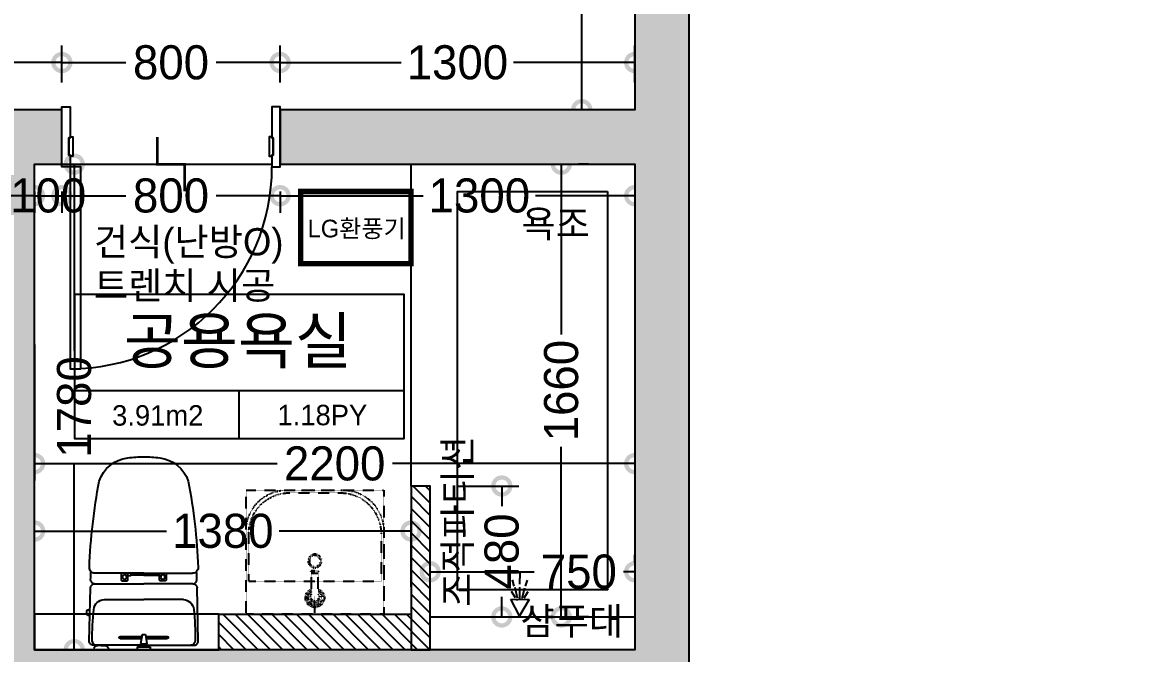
# Model space of a CAD drawing. Header units: millimetres. Extents: x 43335 to 261478, y -4312 to 41218.
# Drawn here: x 238429 to 242567, y 19325 to 21638 of the extents above; entities that cross this region are included whole.
import ezdxf
from ezdxf.enums import TextEntityAlignment as Align

# ---------------------------------------------------------------- set-up
doc = ezdxf.new("R2010")
doc.units = ezdxf.units.MM
for name, pattern in [('CONT', [2, 1, 1]), ('DOT', [0.25, 0, -0.25]), ('HIDDEN', [0.375, 0.25, -0.125])]:
    doc.linetypes.add(name, pattern=pattern)
for name, color, linetype in [('0-ELC TEXT', 7, 'Continuous'), ('03-TEXT', 3, 'Continuous'), ('06-FUR', 6, 'Continuous'), ('3.기호.계단선', 30, 'Continuous'), ('BATH', 5, 'Continuous'), ('CO-BATH', 6, 'Continuous'), ('FIN', 2, 'Continuous'), ('HL', 6, 'HIDDEN'), ('P-门', 4, 'Continuous'), ('S-DIM', 7, 'Continuous'), ('TOILET-1', 6, 'Continuous'), ('문자선', 3, 'Continuous'), ('벽1', 2, 'Continuous'), ('욕실마감선', 4, 'Continuous'), ('인테리어_가구_제작', 6, 'Continuous'), ('인테리어_기타', 8, 'Continuous'), ('인테리어_해치_벽체', 8, 'Continuous')]:
    doc.layers.add(name, color=color, linetype=linetype)
doc.layers.add('001_벽_창호', color=4, linetype='Continuous', lineweight=9)
doc.layers.add('C-LIGHITING', color=1, linetype='Continuous', lineweight=0)
doc.styles.add('넥슨고딕', font='HANDotum.ttf')
doc.styles.add('스타일1', font='HANDotum.ttf')
doc.styles.add('코레일둥고', font='HANDotum.ttf')
doc.dimstyles.new('50', dxfattribs={"dimscale": 50, "dimtxt": 2.5, "dimasz": 2.5, "dimexe": 1.25, "dimexo": 2, "dimtad": 0, "dimdec": 0, "dimtxsty": '스타일1', "dimblk": 'DOTSMALL', "dimcen": 2.5, "dimclrd": 1, "dimclre": 1, "dimclrt": 2, "dimadec": 0, "dimazin": 0, "dimtfac": 1, "dimtdec": 0, "dimtix": 1, "dimtmove": 0, "dimatfit": 3, "dimldrblk": 'DOTSMALL', "dimfxl": 1.25, "dimarcsym": 0})

# ---------------------------------------------------------------- blocks, each defined once
blk = doc.blocks.new('_DOTSMALL')
at = {"color": 0, "linetype": 'ByBlock', "const_width": 0.5}
blk.add_lwpolyline([(-0.0625, 0, 1), (0.0625, 0, 1)], format="xyb", close=True, dxfattribs=at)
blk = doc.blocks.new('*D1117')
at = {"layer": 'Defpoints', "color": 0, "transparency": 16777216}
for p in [(241121.6, 28032.4), (241325.5, 28032.4), (241332.9, 27032.4), (188433.1, 17328.5), (189012.9, 17328.5), (210433.1, 17328.5), (211012.9, 17328.5), (188433.1, 16920.8), (210433.1, 16920.8)]:
    blk.add_point(p, dxfattribs=at)
at = {"layer": 'S-DIM', "color": 1, "lineweight": -2, "transparency": 16777216}
for p, q in [((241225.5, 28032.4), (241059.1, 28032.4)), ((241121.6, 28032.4), (241121.6, 27738.4)), ((241121.6, 27032.4), (241121.6, 27326.4)), ((241232.9, 27032.4), (241059.1, 27032.4)), ((188433.1, 17228.5), (188433.1, 16858.3)), ((189012.9, 17228.5), (189012.9, 16858.3)), ((210433.1, 17228.5), (210433.1, 16858.3)), ((211012.9, 17228.5), (211012.9, 16858.3)), ((188433.1, 16920.8), (188657.3, 16920.8)), ((189012.9, 16920.8), (188983.8, 16920.8)), ((210433.1, 16920.8), (210657.3, 16920.8)), ((211012.9, 16920.8), (210983.8, 16920.8))]:
    blk.add_line(p, q, dxfattribs=at)
at = {"layer": 'S-DIM', "color": 1, "lineweight": -2, "transparency": 16777216, "xscale": 125, "yscale": 125, "zscale": 125}
for p, rotation in [((241121.6, 28032.4), 90), ((241121.6, 27032.4), 270), ((188433.1, 16920.8), 180), ((210433.1, 16920.8), 180)]:
    blk.add_blockref('_DOTSMALL', p, dxfattribs=dict(at, rotation=rotation))
for p in [(189012.9, 16920.8), (211012.9, 16920.8)]:
    blk.add_blockref('_DOTSMALL', p, dxfattribs=at)
at = {"layer": 'S-DIM', "color": 2, "transparency": 16777216, "insert": (241121.6, 27532.4), "char_height": 125, "attachment_point": 5, "rotation": 90, "style": '스타일1'}
blk.add_mtext('1000', dxfattribs=at)
at = {"layer": 'S-DIM', "color": 2, "transparency": 16777216, "char_height": 125, "attachment_point": 5, "style": '스타일1'}
for insert in [(188820.6, 16920.8), (210820.6, 16920.8)]:
    blk.add_mtext('580', dxfattribs=dict(at, insert=insert))
blk = doc.blocks.new('*D1118')
at = {"layer": 'Defpoints', "color": 0, "transparency": 16777216}
for p in [(238942.9, 25557.1), (238942.9, 25557.1), (241962.9, 25557.1), (187663.1, 16798.4), (188433, 16778.4), (209663.1, 16798.4), (210433, 16778.4), (187663.1, 16621.1), (209663.1, 16621.1)]:
    blk.add_point(p, dxfattribs=at)
at = {"layer": 'S-DIM', "color": 1, "lineweight": -2, "transparency": 16777216}
for p, q in [((238942.9, 25657.1), (238942.9, 25619.6)), ((238942.9, 25557.1), (240241.2, 25557.1)), ((241962.9, 25557.1), (240664.6, 25557.1)), ((241962.9, 25457.1), (241962.9, 25494.6)), ((187663.1, 16698.4), (187663.1, 16558.6)), ((188433, 16678.4), (188433, 16558.6)), ((209663.1, 16698.4), (209663.1, 16558.6)), ((210433, 16678.4), (210433, 16558.6)), ((187663.1, 16621.1), (187884.2, 16621.1)), ((188433, 16621.1), (188211.8, 16621.1)), ((209663.1, 16621.1), (209884.2, 16621.1)), ((210433, 16621.1), (210211.8, 16621.1))]:
    blk.add_line(p, q, dxfattribs=at)
at = {"layer": 'S-DIM', "color": 1, "lineweight": -2, "transparency": 16777216, "xscale": 125, "yscale": 125, "zscale": 125, "rotation": 180}
for p in [(238942.9, 25557.1), (187663.1, 16621.1), (209663.1, 16621.1)]:
    blk.add_blockref('_DOTSMALL', p, dxfattribs=at)
at = {"layer": 'S-DIM', "color": 1, "lineweight": -2, "transparency": 16777216, "xscale": 125, "yscale": 125, "zscale": 125}
for p in [(241962.9, 25557.1), (188433, 16621.1), (210433, 16621.1)]:
    blk.add_blockref('_DOTSMALL', p, dxfattribs=at)
at = {"layer": 'S-DIM', "color": 2, "transparency": 16777216, "char_height": 125, "attachment_point": 5, "style": '스타일1'}
for s, insert in [('3020', (240452.9, 25557.1)), ('770', (188048, 16621.1)), ('770', (210048, 16621.1))]:
    blk.add_mtext(s, dxfattribs=dict(at, insert=insert))
blk = doc.blocks.new('*D1119')
at = {"layer": 'Defpoints', "color": 0, "transparency": 16777216}
for p in [(241332.9, 26807.4), (241121.6, 22877.4), (241332.9, 22877.4), (211972.9, 21236.4), (211972.9, 21218.4), (214062.9, 21218.4), (188372.9, 21118.4), (188372.9, 18328.5), (188536.8, 18328.5)]:
    blk.add_point(p, dxfattribs=at)
at = {"layer": 'S-DIM', "color": 1, "lineweight": -2, "transparency": 16777216}
for p, q in [((241232.9, 26807.4), (241059.1, 26807.4)), ((241121.6, 26807.4), (241121.6, 25054.1)), ((241121.6, 22877.4), (241121.6, 24630.7)), ((241232.9, 22877.4), (241059.1, 22877.4)), ((211972.9, 21318.4), (211972.9, 21298.9)), ((214062.9, 21318.4), (214062.9, 21298.9)), ((211972.9, 21236.4), (212812.1, 21236.4)), ((214062.9, 21236.4), (213223.8, 21236.4)), ((188472.9, 21118.4), (188599.3, 21118.4)), ((188536.8, 21118.4), (188536.8, 19934.8)), ((188536.8, 18328.5), (188536.8, 19512.1)), ((188472.9, 18328.5), (188599.3, 18328.5))]:
    blk.add_line(p, q, dxfattribs=at)
at = {"layer": 'S-DIM', "color": 1, "lineweight": -2, "transparency": 16777216, "xscale": 125, "yscale": 125, "zscale": 125}
for p, rotation in [((241121.6, 26807.4), 90), ((241121.6, 22877.4), 270), ((211972.9, 21236.4), 180), ((188536.8, 21118.4), 90), ((188536.8, 18328.5), 270)]:
    blk.add_blockref('_DOTSMALL', p, dxfattribs=dict(at, rotation=rotation))
blk.add_blockref('_DOTSMALL', (214062.9, 21236.4), dxfattribs=at)
at = {"layer": 'S-DIM', "color": 2, "transparency": 16777216, "char_height": 125, "attachment_point": 5, "rotation": 90, "style": '스타일1'}
for s, insert in [('3930', (241121.6, 24842.4)), ('2790', (188536.8, 19723.5))]:
    blk.add_mtext(s, dxfattribs=dict(at, insert=insert))
at = {"layer": 'S-DIM', "color": 2, "transparency": 16777216, "insert": (213017.9, 21236.4), "char_height": 125, "attachment_point": 5, "style": '스타일1'}
blk.add_mtext('1945', dxfattribs=at)
blk = doc.blocks.new('*D1122')
at = {"layer": 'Defpoints', "color": 0, "transparency": 16777216}
for p in [(236112.9, 25557.1), (236112.9, 25557.1), (238742.9, 25557.1), (189972.9, 21118.4), (189972.9, 19278.4), (190156.2, 19278.4), (210493.4, 17328.5), (210493.4, 16778.4), (210543.4, 16778.4)]:
    blk.add_point(p, dxfattribs=at)
at = {"layer": 'S-DIM', "color": 1, "lineweight": -2, "transparency": 16777216}
for p, q in [((236112.9, 25657.1), (236112.9, 25619.6)), ((238742.9, 25657.1), (238742.9, 25619.6)), ((236112.9, 25557.1), (237216.6, 25557.1)), ((238742.9, 25557.1), (237639.3, 25557.1)), ((190072.9, 21118.4), (190218.7, 21118.4)), ((190156.2, 21118.4), (190156.2, 20404.4)), ((190156.2, 19278.4), (190156.2, 19992.4)), ((190072.9, 19278.4), (190218.7, 19278.4)), ((210543.4, 17328.5), (210543.4, 17216.7)), ((210593.4, 17328.5), (210605.9, 17328.5)), ((210543.4, 16778.4), (210543.4, 16890.3)), ((210593.4, 16778.4), (210605.9, 16778.4))]:
    blk.add_line(p, q, dxfattribs=at)
at = {"layer": 'S-DIM', "color": 1, "lineweight": -2, "transparency": 16777216, "xscale": 125, "yscale": 125, "zscale": 125}
for p, rotation in [((236112.9, 25557.1), 180), ((190156.2, 21118.4), 90), ((190156.2, 19278.4), 270), ((210543.4, 17328.5), 90), ((210543.4, 16778.4), 270)]:
    blk.add_blockref('_DOTSMALL', p, dxfattribs=dict(at, rotation=rotation))
blk.add_blockref('_DOTSMALL', (238742.9, 25557.1), dxfattribs=at)
at = {"layer": 'S-DIM', "color": 2, "transparency": 16777216, "insert": (237427.9, 25557.1), "char_height": 125, "attachment_point": 5, "style": '스타일1'}
blk.add_mtext('2630', dxfattribs=at)
at = {"layer": 'S-DIM', "color": 2, "transparency": 16777216, "char_height": 125, "attachment_point": 5, "rotation": 90, "style": '스타일1'}
for s, insert in [('1840', (190156.2, 20198.4)), ('550', (210543.4, 17053.5))]:
    blk.add_mtext(s, dxfattribs=dict(at, insert=insert))
blk = doc.blocks.new('*D1126')
at = {"layer": 'Defpoints', "color": 0, "transparency": 16777216}
for p in [(228917.2, 22668.4), (229112.2, 22668.4), (228917.2, 21318.4), (218489.7, 18783.4), (218782.9, 18783.4), (218782.9, 17528.4), (257728.5, -1335.7), (257728.5, -2371.5), (261438.5, -2371.6)]:
    blk.add_point(p, dxfattribs=at)
at = {"layer": 'S-DIM', "color": 1, "lineweight": -2, "transparency": 16777216}
for p, q in [((229017.2, 22668.4), (229174.7, 22668.4)), ((229112.2, 22668.4), (229112.2, 22199.4)), ((229112.2, 21318.4), (229112.2, 21787.4)), ((229017.2, 21318.4), (229174.7, 21318.4)), ((218682.9, 18783.4), (218427.2, 18783.4)), ((218489.7, 18783.4), (218489.7, 18361.8)), ((218489.7, 17528.4), (218489.7, 17950.1)), ((218682.9, 17528.4), (218427.2, 17528.4)), ((257728.5, -2271.5), (257728.5, -1273.2)), ((261438.5, -2271.6), (261438.5, -1273.2)), ((257728.5, -1335.7), (259371.8, -1335.7)), ((261438.5, -1335.7), (259795.2, -1335.7))]:
    blk.add_line(p, q, dxfattribs=at)
at = {"layer": 'S-DIM', "color": 1, "lineweight": -2, "transparency": 16777216, "xscale": 125, "yscale": 125, "zscale": 125}
for p, rotation in [((229112.2, 22668.4), 90), ((229112.2, 21318.4), 270), ((218489.7, 18783.4), 90), ((218489.7, 17528.4), 270), ((257728.5, -1335.7), 180)]:
    blk.add_blockref('_DOTSMALL', p, dxfattribs=dict(at, rotation=rotation))
blk.add_blockref('_DOTSMALL', (261438.5, -1335.7), dxfattribs=at)
at = {"layer": 'S-DIM', "color": 2, "transparency": 16777216, "char_height": 125, "attachment_point": 5, "rotation": 90, "style": '스타일1'}
for s, insert in [('1350', (229112.2, 21993.4)), ('1255', (218489.7, 18155.9))]:
    blk.add_mtext(s, dxfattribs=dict(at, insert=insert))
at = {"layer": 'S-DIM', "color": 2, "transparency": 16777216, "insert": (259583.5, -1335.7), "char_height": 125, "attachment_point": 5, "style": '스타일1'}
blk.add_mtext('3710', dxfattribs=at)
blk = doc.blocks.new('*D1131')
at = {"layer": 'Defpoints', "color": 0, "transparency": 16777216}
for p in [(240403.8, 21118.4), (240403.8, 19458.4), (240403.8, 19458.4)]:
    blk.add_point(p, dxfattribs=at)
at = {"layer": 'S-DIM', "color": 1, "lineweight": -2, "transparency": 16777216}
for p, q in [((240403.8, 21118.4), (240403.8, 20494.4)), ((240503.8, 21118.4), (240466.3, 21118.4)), ((240403.8, 19458.4), (240403.8, 20082.4)), ((240503.8, 19458.4), (240466.3, 19458.4))]:
    blk.add_line(p, q, dxfattribs=at)
at = {"layer": 'S-DIM', "color": 1, "lineweight": -2, "transparency": 16777216, "xscale": 125, "yscale": 125, "zscale": 125}
for p, rotation in [((240403.8, 21118.4), 90), ((240403.8, 19458.4), 270)]:
    blk.add_blockref('_DOTSMALL', p, dxfattribs=dict(at, rotation=rotation))
at = {"layer": 'S-DIM', "color": 2, "transparency": 16777216, "insert": (240403.8, 20288.4), "char_height": 125, "attachment_point": 5, "rotation": 90, "style": '스타일1'}
blk.add_mtext('1660', dxfattribs=at)
blk = doc.blocks.new('gasdgasdgsd')
at = {"layer": 'CO-BATH', "color": 8, "linetype": 'DOT'}
for p, q in [((103359.9, 11032.7), (103054.9, 11032.7)), ((103054.9, 11032.7), (103054.9, 10527.7)), ((103349.9, 11022.7), (103174.9, 11022.7)), ((103174.9, 11022.7), (103174.9, 10537.7)), ((103499.9, 10687.7), (103499.9, 10872.7)), ((103509.9, 10677.7), (103509.9, 10882.7)), ((103054.9, 10780.2), (103119.9, 10780.2)), ((103114.9, 10792.7), (103205.4, 10792.7)), ((103114.9, 10767.7), (103205.4, 10767.7)), ((103205.4, 10793.7), (103210.4, 10793.7)), ((103205.4, 10766.7), (103205.4, 10793.7)), ((103205.4, 10766.7), (103210.4, 10766.7)), ((103210.4, 10794.7), (103215.4, 10794.7)), ((103210.4, 10765.7), (103210.4, 10794.7)), ((103210.4, 10765.7), (103215.4, 10765.7)), ((103215.4, 10765.7), (103215.4, 10794.7)), ((103054.9, 10527.7), (103359.9, 10527.7)), ((103174.9, 10537.7), (103349.9, 10537.7))]:
    blk.add_line(p, q, dxfattribs=at)
blk.add_lwpolyline([(103509.9, 10527.7), (103509.9, 11032.7), (103054.9, 11032.7), (103054.9, 10527.7)], close=True, dxfattribs=at)
for radius in [25, 20]:
    blk.add_circle((103249.9, 10780.2), radius, dxfattribs=at)
for centre, radius, start, end in [((103349.9, 10872.7), 150, 0, 90), ((103359.9, 10882.7), 150, 0, 90), ((103114.9, 10780.2), 35, 20.9248, 339.0751), ((103114.9, 10780.2), 30, 24.6243, 335.3757), ((103114.9, 10780.2), 25, 30, 330), ((103114.9, 10780.2), 18, 43.9829, 316.017), ((103114.9, 10780.2), 12.5, 90, 270), ((103349.9, 10687.7), 150, 270, 0), ((103359.9, 10677.7), 150, 270, 0)]:
    blk.add_arc(centre, radius, start, end, dxfattribs=at)
blk = doc.blocks.new('A$C4B2D31F0')
at = {"layer": 'FIN', "color": 4}
for p, q in [((185, 690.9), (20.4, 690.9)), ((37.2, 692.3), (24.7, 692.3)), ((37.2, 692.3), (49.7, 692.3)), ((200.9, 690.9), (365.5, 690.9)), ((47.7, 523.7), (192.9, 523.7)), ((338.2, 523.7), (192.9, 523.7)), ((12.6, 465.9), (192.9, 465.9)), ((373.3, 465.9), (192.9, 465.9)), ((192.9, 426.6), (13.7, 426.6)), ((192.9, 426.6), (372.2, 426.6))]:
    blk.add_line(p, q, dxfattribs=at)
for points in [[(20.4, 690.9), (7.9, 690.9, 0.421209), (-7.1, 675.5), (-2.4, 480.5, 0.001659)], [(365.5, 690.9), (378, 690.9, -0.421209), (392.9, 675.5), (388.3, 480.5, -0.001659)], [(12.6, 465.9, 0.371724), (-1.8, 451.2, 0.003515), (-1, 420.3, 0.320541)], [(373.3, 465.9, -0.371724), (387.7, 451.2, -0.003515), (386.9, 420.3, -0.320541)]]:
    blk.add_lwpolyline(points, format="xyb", dxfattribs=at)
for centre, radius, start, end in [((24.7, 707.3), 15, 180, 270), ((49.7, 707.3), 15, 270, 0), ((1004.3, 663.1), 1000, 179.3116, 185.9437), ((20.4, 674.9), 16, 90, 179.3116), ((365.5, 674.9), 16, 0.6884, 90), ((-618.4, 663.1), 1000, 354.0563, 0.6884), ((49.4, 563.7), 40, 185.9437, 267.5129), ((336.5, 563.7), 40, 272.4871, 354.0563), ((12.6, 480.9), 15, 181.3651, 270), ((373.3, 480.9), 15, 270, 358.6349), ((13.7, 406.6), 20, 90, 182.3333), ((372.2, 406.6), 20, 357.6667, 90), ((2197.7, 495.6), 2205.9, 182.3333, 190.6081), ((-1811.8, 495.6), 2205.9, 349.3919, 357.6667), ((148.7, 128.9), 125.5, 198.2964, 263.4241), ((237.2, 128.9), 125.5, 276.5759, 341.7036), ((192.9, 405.9), 405.9, 261.6993, 270), ((192.9, 405.9), 405.9, 270, 278.3007)]:
    blk.add_arc(centre, radius, start, end, dxfattribs=at)
at = {"layer": 'HL', "linetype": 'Continuous'}
for p, q in [((168.9, 697.3), (168.9, 707.3)), ((216.9, 697.3), (216.9, 707.3)), ((106.4, 666.3), (184.4, 666.3)), ((168.9, 697.3), (216.9, 697.3)), ((186, 692.5), (180.6, 697.3)), ((181.6, 685.5), (186, 692.5)), ((187, 651.2), (181.6, 685.5)), ((181.6, 685.5), (204.3, 685.5)), ((186, 692.5), (199.9, 692.5)), ((198.9, 651.2), (204.3, 685.5)), ((199.9, 692.5), (205.3, 697.3)), ((204.3, 685.5), (199.9, 692.5)), ((201.4, 666.3), (279.4, 666.3)), ((106.4, 659.3), (185.5, 659.3)), ((187, 651.2), (198.9, 651.2)), ((200.4, 659.3), (279.4, 659.3)), ((-12, 580.9), (-4.8, 580.9)), ((-16, 576.9), (-16, 564.8)), ((-12, 560.8), (-4.3, 560.8)), ((192.9, 433.7), (146.6, 433.7)), ((192.9, 433.7), (239.3, 433.7))]:
    blk.add_line(p, q, dxfattribs=at)
for points in [[(110.4, 426.6), (110.4, 450.8, -0.414214), (114.4, 454.8), (130.9, 454.8, -0.414214), (134.9, 450.8), (134.9, 435.2), (134.9, 426.6)], [(134.9, 435.2), (144.6, 435.2, -0.414214), (146.6, 433.2), (146.6, 426.6)], [(251, 435.2), (241.3, 435.2, 0.414214), (239.3, 433.2), (239.3, 426.6)], [(275.5, 426.6), (275.5, 450.8, 0.414214), (271.5, 454.8), (255, 454.8, 0.414214), (251, 450.8), (251, 435.2), (251, 426.6)]]:
    blk.add_lwpolyline(points, format="xyb", dxfattribs=at)
for centre in [(122.9, 440.9), (262.9, 440.9)]:
    blk.add_circle(centre, 8, dxfattribs=at)
for centre, radius, start, end in [((106.4, 662.8), 3.5, 90, 270), ((279.4, 662.8), 3.5, 270, 90), ((-12, 576.9), 4, 90, 180), ((-12, 564.8), 4, 180, 270)]:
    blk.add_arc(centre, radius, start, end, dxfattribs=at)
blk = doc.blocks.new('AC-8')
at = {"layer": 'BATH'}
for p, q in [((-50.8, 54), (-0.1, 142.7)), ((-0.1, 142.7), (45.4, 54)), ((45.4, 54), (-50.8, 54)), ((-24.7, 46.5), (-46.3, 12.2)), ((-13.5, 47.3), (-27.7, -7.9)), ((-1.6, 49.5), (-1.6, -10.8)), ((10.4, 47.3), (24.5, -7.9)), ((21.6, 46.5), (43.2, 12.2)), ((-31.4, -16.2), (-41.1, -49)), ((-1.6, -27.3), (-1.6, -88.5)), ((28.3, -16.2), (38, -49))]:
    blk.add_line(p, q, dxfattribs=at)
blk = doc.blocks.new('A$C1AC25B95')
at = {"layer": '욕실마감선', "color": 8}
for p, q in [((28.3, 72.3), (28.3, 75)), ((53.3, 73.7), (53.3, 75))]:
    blk.add_line(p, q, dxfattribs=at)
at = {"layer": 'TOILET-1', "linetype": 'Continuous', "xscale": 0.873786407766195, "yscale": 0.873786407766195, "zscale": 0.873786407766195, "rotation": 180}
blk.add_blockref('AC-8', (39.7, 124.7), dxfattribs=at)
blk = doc.blocks.new('*D1171')
at = {"layer": 'Defpoints', "color": 0, "transparency": 16777216}
for p in [(240672.9, 22677.4), (240478.7, 21318.4), (240672.9, 21318.4)]:
    blk.add_point(p, dxfattribs=at)
at = {"layer": 'S-DIM', "color": 1, "lineweight": -2, "transparency": 16777216}
for p, q in [((240572.9, 22677.4), (240416.2, 22677.4)), ((240478.7, 22677.4), (240478.7, 22204)), ((240478.7, 21318.4), (240478.7, 21791.8)), ((240572.9, 21318.4), (240416.2, 21318.4))]:
    blk.add_line(p, q, dxfattribs=at)
at = {"layer": 'S-DIM', "color": 1, "lineweight": -2, "transparency": 16777216, "xscale": 125, "yscale": 125, "zscale": 125}
for p, rotation in [((240478.7, 22677.4), 90), ((240478.7, 21318.4), 270)]:
    blk.add_blockref('_DOTSMALL', p, dxfattribs=dict(at, rotation=rotation))
at = {"layer": 'S-DIM', "color": 2, "transparency": 16777216, "insert": (240478.7, 21997.9), "char_height": 125, "attachment_point": 5, "rotation": 90, "style": '스타일1'}
blk.add_mtext('1359', dxfattribs=at)
blk = doc.blocks.new('*D1172')
at = {"layer": 'Defpoints', "color": 0, "transparency": 16777216}
for p in [(240672.9, 21491.2), (239372.9, 21318.4), (240672.9, 21318.4)]:
    blk.add_point(p, dxfattribs=at)
at = {"layer": 'S-DIM', "color": 1, "lineweight": -2, "transparency": 16777216}
for p, q in [((239372.9, 21418.4), (239372.9, 21553.7)), ((240672.9, 21418.4), (240672.9, 21553.7)), ((239372.9, 21491.2), (239816.9, 21491.2)), ((240672.9, 21491.2), (240228.9, 21491.2))]:
    blk.add_line(p, q, dxfattribs=at)
at = {"layer": 'S-DIM', "color": 1, "lineweight": -2, "transparency": 16777216, "xscale": 125, "yscale": 125, "zscale": 125, "rotation": 180}
blk.add_blockref('_DOTSMALL', (239372.9, 21491.2), dxfattribs=at)
at = {"layer": 'S-DIM', "color": 1, "lineweight": -2, "transparency": 16777216, "xscale": 125, "yscale": 125, "zscale": 125}
blk.add_blockref('_DOTSMALL', (240672.9, 21491.2), dxfattribs=at)
at = {"layer": 'S-DIM', "color": 2, "transparency": 16777216, "insert": (240022.9, 21491.2), "char_height": 125, "attachment_point": 5, "style": '스타일1'}
blk.add_mtext('1300', dxfattribs=at)
blk = doc.blocks.new('*D1173')
at = {"layer": 'Defpoints', "color": 0, "transparency": 16777216}
for p in [(238572.9, 21491.2), (238572.9, 21318.4), (239372.9, 21318.4)]:
    blk.add_point(p, dxfattribs=at)
at = {"layer": 'S-DIM', "color": 1, "lineweight": -2, "transparency": 16777216}
for p, q in [((238572.9, 21418.4), (238572.9, 21553.7)), ((239372.9, 21418.4), (239372.9, 21553.7)), ((238572.9, 21491.2), (238807.8, 21491.2)), ((239372.9, 21491.2), (239138.1, 21491.2))]:
    blk.add_line(p, q, dxfattribs=at)
at = {"layer": 'S-DIM', "color": 1, "lineweight": -2, "transparency": 16777216, "xscale": 125, "yscale": 125, "zscale": 125, "rotation": 180}
blk.add_blockref('_DOTSMALL', (238572.9, 21491.2), dxfattribs=at)
at = {"layer": 'S-DIM', "color": 1, "lineweight": -2, "transparency": 16777216, "xscale": 125, "yscale": 125, "zscale": 125}
blk.add_blockref('_DOTSMALL', (239372.9, 21491.2), dxfattribs=at)
at = {"layer": 'S-DIM', "color": 2, "transparency": 16777216, "insert": (238972.9, 21491.2), "char_height": 125, "attachment_point": 5, "style": '스타일1'}
blk.add_mtext('800', dxfattribs=at)
blk = doc.blocks.new('*D1174')
at = {"layer": 'Defpoints', "color": 0, "transparency": 16777216}
for p in [(238572.9, 21491.2), (237782.9, 21318.4), (238572.9, 21318.4)]:
    blk.add_point(p, dxfattribs=at)
at = {"layer": 'S-DIM', "color": 1, "lineweight": -2, "transparency": 16777216}
for p, q in [((237782.9, 21418.4), (237782.9, 21553.7)), ((238572.9, 21418.4), (238572.9, 21553.7)), ((237782.9, 21491.2), (238014.1, 21491.2)), ((238572.9, 21491.2), (238341.8, 21491.2))]:
    blk.add_line(p, q, dxfattribs=at)
at = {"layer": 'S-DIM', "color": 1, "lineweight": -2, "transparency": 16777216, "xscale": 125, "yscale": 125, "zscale": 125, "rotation": 180}
blk.add_blockref('_DOTSMALL', (237782.9, 21491.2), dxfattribs=at)
at = {"layer": 'S-DIM', "color": 1, "lineweight": -2, "transparency": 16777216, "xscale": 125, "yscale": 125, "zscale": 125}
blk.add_blockref('_DOTSMALL', (238572.9, 21491.2), dxfattribs=at)
at = {"layer": 'S-DIM', "color": 2, "transparency": 16777216, "insert": (238177.9, 21491.2), "char_height": 125, "attachment_point": 5, "style": '스타일1'}
blk.add_mtext('790', dxfattribs=at)
blk = doc.blocks.new('*D1132')
at = {"layer": 'Defpoints', "color": 0, "transparency": 16777216}
for p in [(237782.9, 21218.4), (238272.9, 21218.4), (238272.9, 20605.1), (257728.5, -1335.7), (257728.5, -2371.5), (261438.5, -2371.6)]:
    blk.add_point(p, dxfattribs=at)
at = {"layer": 'S-DIM', "color": 1, "lineweight": -2, "transparency": 16777216}
for p, q in [((237782.9, 21118.4), (237782.9, 20542.6)), ((238272.9, 21118.4), (238272.9, 20542.6)), ((237782.9, 20605.1), (237862.2, 20605.1)), ((238272.9, 20605.1), (238193.7, 20605.1)), ((257728.5, -2271.5), (257728.5, -1273.2)), ((261438.5, -2271.6), (261438.5, -1273.2)), ((257728.5, -1335.7), (259371.8, -1335.7)), ((261438.5, -1335.7), (259795.2, -1335.7))]:
    blk.add_line(p, q, dxfattribs=at)
at = {"layer": 'S-DIM', "color": 1, "lineweight": -2, "transparency": 16777216, "xscale": 125, "yscale": 125, "zscale": 125, "rotation": 180}
for p in [(237782.9, 20605.1), (257728.5, -1335.7)]:
    blk.add_blockref('_DOTSMALL', p, dxfattribs=at)
at = {"layer": 'S-DIM', "color": 1, "lineweight": -2, "transparency": 16777216, "xscale": 125, "yscale": 125, "zscale": 125}
for p in [(238272.9, 20605.1), (261438.5, -1335.7)]:
    blk.add_blockref('_DOTSMALL', p, dxfattribs=at)
at = {"layer": 'S-DIM', "color": 2, "transparency": 16777216, "char_height": 125, "attachment_point": 5, "style": '스타일1'}
for s, insert in [('490', (238027.9, 20605.1)), ('3710', (259583.5, -1335.7))]:
    blk.add_mtext(s, dxfattribs=dict(at, insert=insert))
blk = doc.blocks.new('*D1133')
at = {"layer": 'Defpoints', "color": 0, "transparency": 16777216}
for p in [(240672.9, 19623.9), (239922.9, 19559.2), (240672.9, 19559.2)]:
    blk.add_point(p, dxfattribs=at)
at = {"layer": 'S-DIM', "color": 1, "lineweight": -2, "transparency": 16777216}
for p, q in [((239922.9, 19659.2), (239922.9, 19686.4)), ((240672.9, 19659.2), (240672.9, 19686.4)), ((239922.9, 19623.9), (240304.2, 19623.9)), ((240672.9, 19623.9), (240631.8, 19623.9))]:
    blk.add_line(p, q, dxfattribs=at)
at = {"layer": 'S-DIM', "color": 1, "lineweight": -2, "transparency": 16777216, "xscale": 125, "yscale": 125, "zscale": 125, "rotation": 180}
blk.add_blockref('_DOTSMALL', (239922.9, 19623.9), dxfattribs=at)
at = {"layer": 'S-DIM', "color": 1, "lineweight": -2, "transparency": 16777216, "xscale": 125, "yscale": 125, "zscale": 125}
blk.add_blockref('_DOTSMALL', (240672.9, 19623.9), dxfattribs=at)
at = {"layer": 'S-DIM', "color": 2, "transparency": 16777216, "insert": (240468, 19623.9), "char_height": 125, "attachment_point": 5, "style": '스타일1'}
blk.add_mtext('750', dxfattribs=at)
blk = doc.blocks.new('*D1134')
at = {"layer": 'Defpoints', "color": 0, "transparency": 16777216}
for p in [(239372.9, 21118.4), (240672.9, 21118.4), (239372.9, 21003)]:
    blk.add_point(p, dxfattribs=at)
at = {"layer": 'S-DIM', "color": 1, "lineweight": -2, "transparency": 16777216}
for p, q in [((239372.9, 21018.4), (239372.9, 20940.5)), ((239372.9, 21003), (239897.3, 21003)), ((240672.9, 21003), (240309.3, 21003)), ((240672.9, 21018.4), (240672.9, 20940.5))]:
    blk.add_line(p, q, dxfattribs=at)
at = {"layer": 'S-DIM', "color": 1, "lineweight": -2, "transparency": 16777216, "xscale": 125, "yscale": 125, "zscale": 125, "rotation": 180}
blk.add_blockref('_DOTSMALL', (239372.9, 21003), dxfattribs=at)
at = {"layer": 'S-DIM', "color": 1, "lineweight": -2, "transparency": 16777216, "xscale": 125, "yscale": 125, "zscale": 125}
blk.add_blockref('_DOTSMALL', (240672.9, 21003), dxfattribs=at)
at = {"layer": 'S-DIM', "color": 2, "transparency": 16777216, "insert": (240103.3, 21003), "char_height": 125, "attachment_point": 5, "style": '스타일1'}
blk.add_mtext('1300', dxfattribs=at)
blk = doc.blocks.new('*D1135')
at = {"layer": 'Defpoints', "color": 0, "transparency": 16777216}
for p in [(238572.9, 21118.4), (239372.9, 21118.4), (239372.9, 21003)]:
    blk.add_point(p, dxfattribs=at)
at = {"layer": 'S-DIM', "color": 1, "lineweight": -2, "transparency": 16777216}
for p, q in [((238572.9, 21018.4), (238572.9, 20940.5)), ((238572.9, 21003), (238807.8, 21003)), ((239372.9, 21003), (239138.1, 21003)), ((239372.9, 21018.4), (239372.9, 20940.5))]:
    blk.add_line(p, q, dxfattribs=at)
at = {"layer": 'S-DIM', "color": 1, "lineweight": -2, "transparency": 16777216, "xscale": 125, "yscale": 125, "zscale": 125, "rotation": 180}
blk.add_blockref('_DOTSMALL', (238572.9, 21003), dxfattribs=at)
at = {"layer": 'S-DIM', "color": 1, "lineweight": -2, "transparency": 16777216, "xscale": 125, "yscale": 125, "zscale": 125}
blk.add_blockref('_DOTSMALL', (239372.9, 21003), dxfattribs=at)
at = {"layer": 'S-DIM', "color": 2, "transparency": 16777216, "insert": (238972.9, 21003), "char_height": 125, "attachment_point": 5, "style": '스타일1'}
blk.add_mtext('800', dxfattribs=at)
blk = doc.blocks.new('*D1136')
at = {"layer": 'Defpoints', "color": 0, "transparency": 16777216}
for p in [(238472.9, 21118.4), (238572.9, 21118.4), (238572.9, 21003)]:
    blk.add_point(p, dxfattribs=at)
at = {"layer": 'S-DIM', "color": 1, "lineweight": -2, "transparency": 16777216}
for p, q in [((238472.9, 21003), (238347.9, 21003)), ((238472.9, 21018.4), (238472.9, 20940.5)), ((238472.9, 21003), (238572.9, 21003)), ((238572.9, 21018.4), (238572.9, 20940.5)), ((238572.9, 21003), (238697.9, 21003))]:
    blk.add_line(p, q, dxfattribs=at)
at = {"layer": 'S-DIM', "color": 1, "lineweight": -2, "transparency": 16777216, "xscale": 125, "yscale": 125, "zscale": 125}
blk.add_blockref('_DOTSMALL', (238472.9, 21003), dxfattribs=at)
at = {"layer": 'S-DIM', "color": 1, "lineweight": -2, "transparency": 16777216, "xscale": 125, "yscale": 125, "zscale": 125, "rotation": 180}
blk.add_blockref('_DOTSMALL', (238572.9, 21003), dxfattribs=at)
at = {"layer": 'S-DIM', "color": 2, "transparency": 16777216, "insert": (238522.9, 21003), "char_height": 125, "attachment_point": 5, "style": '스타일1'}
blk.add_mtext('100', dxfattribs=at)
blk = doc.blocks.new('*D1137')
at = {"layer": 'Defpoints', "color": 0, "transparency": 16777216}
for p in [(238472.9, 21118.4), (238472.9, 19338.4), (238618.2, 19338.4)]:
    blk.add_point(p, dxfattribs=at)
at = {"layer": 'S-DIM', "color": 1, "lineweight": -2, "transparency": 16777216}
for p, q in [((238572.9, 21118.4), (238680.7, 21118.4)), ((238618.2, 21118.4), (238618.2, 20434.4)), ((238618.2, 19338.4), (238618.2, 20022.4)), ((238572.9, 19338.4), (238680.7, 19338.4))]:
    blk.add_line(p, q, dxfattribs=at)
at = {"layer": 'S-DIM', "color": 1, "lineweight": -2, "transparency": 16777216, "xscale": 125, "yscale": 125, "zscale": 125}
for p, rotation in [((238618.2, 21118.4), 90), ((238618.2, 19338.4), 270)]:
    blk.add_blockref('_DOTSMALL', p, dxfattribs=dict(at, rotation=rotation))
at = {"layer": 'S-DIM', "color": 2, "transparency": 16777216, "insert": (238618.2, 20228.4), "char_height": 125, "attachment_point": 5, "rotation": 90, "style": '스타일1'}
blk.add_mtext('1780', dxfattribs=at)
blk = doc.blocks.new('*D1138')
at = {"layer": 'Defpoints', "color": 0, "transparency": 16777216}
for p in [(239852.9, 19773.4), (238472.9, 19468.4), (239852.9, 19468.4)]:
    blk.add_point(p, dxfattribs=at)
at = {"layer": 'S-DIM', "color": 1, "lineweight": -2, "transparency": 16777216}
for p, q in [((238472.9, 19568.4), (238472.9, 19835.9)), ((239852.9, 19568.4), (239852.9, 19835.9)), ((238472.9, 19773.4), (238956.9, 19773.4)), ((239852.9, 19773.4), (239368.9, 19773.4))]:
    blk.add_line(p, q, dxfattribs=at)
at = {"layer": 'S-DIM', "color": 1, "lineweight": -2, "transparency": 16777216, "xscale": 125, "yscale": 125, "zscale": 125, "rotation": 180}
blk.add_blockref('_DOTSMALL', (238472.9, 19773.4), dxfattribs=at)
at = {"layer": 'S-DIM', "color": 1, "lineweight": -2, "transparency": 16777216, "xscale": 125, "yscale": 125, "zscale": 125}
blk.add_blockref('_DOTSMALL', (239852.9, 19773.4), dxfattribs=at)
at = {"layer": 'S-DIM', "color": 2, "transparency": 16777216, "insert": (239162.9, 19773.4), "char_height": 125, "attachment_point": 5, "style": '스타일1'}
blk.add_mtext('1380', dxfattribs=at)
blk = doc.blocks.new('*D1139')
at = {"layer": 'Defpoints', "color": 0, "transparency": 16777216}
for p in [(239922.9, 19938.4), (239922.9, 19458.4), (240185.6, 19458.4)]:
    blk.add_point(p, dxfattribs=at)
at = {"layer": 'S-DIM', "color": 1, "lineweight": -2, "transparency": 16777216}
for p, q in [((240022.9, 19938.4), (240248.1, 19938.4)), ((240185.6, 19938.4), (240185.6, 19864.2)), ((240185.6, 19458.4), (240185.6, 19532.7)), ((240022.9, 19458.4), (240248.1, 19458.4))]:
    blk.add_line(p, q, dxfattribs=at)
at = {"layer": 'S-DIM', "color": 1, "lineweight": -2, "transparency": 16777216, "xscale": 125, "yscale": 125, "zscale": 125}
for p, rotation in [((240185.6, 19938.4), 90), ((240185.6, 19458.4), 270)]:
    blk.add_blockref('_DOTSMALL', p, dxfattribs=dict(at, rotation=rotation))
at = {"layer": 'S-DIM', "color": 2, "transparency": 16777216, "insert": (240185.6, 19698.4), "char_height": 125, "attachment_point": 5, "rotation": 90, "style": '스타일1'}
blk.add_mtext('480', dxfattribs=at)
blk = doc.blocks.new('*D1140')
at = {"layer": 'Defpoints', "color": 0, "transparency": 16777216}
for p in [(238472.9, 20557.4), (240672.9, 20020.6), (240672.9, 20020.6)]:
    blk.add_point(p, dxfattribs=at)
at = {"layer": 'S-DIM', "color": 1, "lineweight": -2, "transparency": 16777216}
for p, q in [((238472.9, 20457.4), (238472.9, 19958.1)), ((240672.9, 20120.6), (240672.9, 20083.1)), ((238472.9, 20020.6), (239361.6, 20020.6)), ((240672.9, 20020.6), (239784.3, 20020.6))]:
    blk.add_line(p, q, dxfattribs=at)
at = {"layer": 'S-DIM', "color": 1, "lineweight": -2, "transparency": 16777216, "xscale": 125, "yscale": 125, "zscale": 125, "rotation": 180}
blk.add_blockref('_DOTSMALL', (238472.9, 20020.6), dxfattribs=at)
at = {"layer": 'S-DIM', "color": 1, "lineweight": -2, "transparency": 16777216, "xscale": 125, "yscale": 125, "zscale": 125}
blk.add_blockref('_DOTSMALL', (240672.9, 20020.6), dxfattribs=at)
at = {"layer": 'S-DIM', "color": 2, "transparency": 16777216, "insert": (239572.9, 20020.6), "char_height": 125, "attachment_point": 5, "style": '스타일1'}
blk.add_mtext('2200', dxfattribs=at)
blk = doc.blocks.new('aheisefsxg')
at = {"layer": '인테리어_해치_벽체'}
h = blk.add_hatch(dxfattribs=at)
h.set_pattern_fill('ANSI31', color=256, scale=10, angle=450)
h.paths.add_polyline_path([(262538.5, 1318.4), (262888.5, 1318.4), (262888.5, 1218.4), (262538.5, 1218.4)])
h.paths.add_polyline_path([(263838.5, 1318.4), (264328.5, 1318.4), (264328.5, 1218.4), (263838.5, 1218.4)])
h.paths.add_polyline_path([(262538.5, -661.6), (262888.5, -661.6), (262888.5, -861.6), (262538.5, -861.6)])
h.paths.add_polyline_path([(263838.5, -661.6), (263973.5, -661.6), (263973.5, -861.6), (263838.5, -861.6)])
h.paths.add_polyline_path([(265978.5, -661.6), (265978.5, -61.6), (265908.5, -61.6), (265908.5, -661.6)])
h.paths.add_polyline_path([(265908.5, -661.6), (265203.5, -661.6), (265203.5, -531.6), (265908.5, -531.6)])
h.paths.add_polyline_path([(267398.5, 8177.4), (268018.5, 8177.4), (268018.5, 8032.4), (267398.5, 8032.4)])
h.paths.add_polyline_path([(254283.5, 6807.4), (254283.5, 3768.4), (254183.5, 3768.4), (254183.5, 6807.4)])
h.paths.add_polyline_path([(253178.5, -1341.6), (253778.5, -1341.6), (253778.5, -1411.6), (253178.5, -1411.6)])
h.paths.add_polyline_path([(252828.5, -1341.6), (252828.5, -736.6), (252958.5, -736.6), (252958.5, -1341.6)])
at = {"layer": '문자선'}
blk.add_lwpolyline([(265978.5, -661.6), (265978.5, -61.6), (265908.5, -61.6), (265908.5, -661.6), (265978.5, -661.6)], dxfattribs=at)
blk.add_lwpolyline([(265908.5, -661.6), (265203.5, -661.6), (265203.5, -531.6), (265908.5, -531.6)], close=True, dxfattribs=at)
blk = doc.blocks.new('aheuxyeewe')
at = {"layer": 'P-门', "ltscale": 15}
for points in [[(216602.9, 41108.4), (216572.9, 41108.4), (216572.9, 41328.4), (216602.9, 41328.4), (216602.9, 41215.4), (216597.9, 41215.4), (216597.9, 41151.4), (216602.9, 41151.4)], [(217342.9, 41108.4), (217372.9, 41108.4), (217372.9, 41328.4), (217342.9, 41328.4), (217342.9, 41215.4), (217347.9, 41215.4), (217347.9, 41151.4), (217342.9, 41151.4)], [(216602.9, 41151.4), (216597.9, 41151.4), (216597.9, 41215.4), (216602.9, 41215.4), (216602.9, 41218.4), (216612.9, 41218.4), (216612.9, 41148.4), (216602.9, 41148.4)], [(217342.9, 41151.4), (217347.9, 41151.4), (217347.9, 41215.4), (217342.9, 41215.4), (217342.9, 41218.4), (217332.9, 41218.4), (217332.9, 41148.4), (217342.9, 41148.4)], [(216642.9, 40368.4), (216642.9, 41108.4), (216602.9, 41108.4), (216602.9, 40368.4)]]:
    blk.add_lwpolyline(points, close=True, dxfattribs=at)
blk.add_arc((216602.9, 41108.4), 740, 270, 0, dxfattribs=at)
blk = doc.blocks.new('euxhfesfbx')
at = {"layer": '인테리어_해치_벽체'}
h = blk.add_hatch(color=256, dxfattribs=at)
h.dxf.hatch_style = 1
h.paths.add_polyline_path([(208982.9, 47032.4), (208982.9, 47353.4), (209182.9, 47353.4), (209182.9, 42668.4), (208982.9, 42668.4), (208982.9, 46807.4), (208582.9, 46807.4), (208582.9, 47032.4)])
h.paths.add_polyline_path([(213912.9, 48718.4), (214112.9, 48718.4), (214112.9, 47032.4), (214582.9, 47032.4), (214582.9, 46807.4), (214112.9, 46807.4), (214112.9, 42877.4), (215762.9, 42877.4), (215762.9, 42677.4), (213912.9, 42677.4)])
h.paths.add_polyline_path([(216942.9, 42677.4), (216742.9, 42677.4), (216742.9, 48032.4), (216712.9, 48032.4), (216712.9, 48282.4), (216942.9, 48282.4)], flags=17)
h.paths.add_polyline_path([(211012.9, 37328.5), (210433.1, 37328.5), (210433.1, 36798.4), (209663.1, 36798.4), (209663.1, 35798.4), (210582.9, 35798.4), (210582.9, 35938.4), (210682.9, 35938.4), (210682.9, 35698.4), (209472.9, 35697.3), (209472.9, 41118.4), (209422.9, 41118.4), (209422.9, 41318.4), (211842.9, 41318.4), (211842.9, 41118.4), (209672.9, 41118.4), (209672.9, 37528.4), (211012.9, 37528.4)])
h.paths.add_polyline_path([(211512.9, 37528.4), (212282.9, 37528.3), (212282.9, 37328.5), (211512.9, 37328.5)])
h.paths.add_polyline_path([(215083.1, 37528.4), (215083.1, 35698.4), (214282.9, 35698.4), (214282.9, 35898.4), (214883.1, 35898.4), (214883.1, 37328.4), (214282.9, 37328.4), (214282.9, 41318.4), (214482.9, 41318.4), (214482.9, 37528.4)])
h.paths.add_polyline_path([(218982.9, 37655.9), (218982.9, 37328.4), (218083.1, 37328.4), (218083.1, 37528.4), (218782.9, 37528.4), (218782.9, 37655.9)])
h.paths.add_polyline_path([(206272.9, 41068.4), (206272.9, 41318.4), (207802.9, 41318.4), (207802.9, 42668.4), (206127.9, 42668.4), (206127.9, 42868.4), (208002.9, 42868.4), (208002.9, 41318.4), (208442.9, 41318.4), (208442.9, 41118.4), (206472.9, 41118.4), (206472.9, 41068.4)])
h.paths.add_polyline_path([(206472.9, 40368.4), (206472.9, 37528.4), (206937.9, 37528.4), (206937.9, 37328.4), (206472.9, 37328.4), (206475, 35897.3), (207272.9, 35897.3), (207272.9, 35697.3), (206272.9, 35697.4), (206272.9, 37328.4), (205947.9, 37328.4), (205947.9, 37528.4), (206272.9, 37528.4), (206272.9, 40368.4)])
h.paths.add_polyline_path([(205672.9, 48153.4), (205672.9, 48053.4), (204772.9, 48053.4), (204772.9, 47032.4), (206082.9, 47032.4), (206082.9, 46807.4), (204772.9, 46807.4), (204772.9, 40158.4), (205572.9, 40158.4), (205572.9, 39958.4), (204772.9, 39958.4), (204772.9, 38658.4), (205122.9, 38658.4), (205122.9, 37528.4), (205447.9, 37528.4), (205447.9, 37328.4), (204922.9, 37328.4), (204922.9, 38458.4), (204572.9, 38458.4), (204572.9, 48153.4)])
h.paths.add_polyline_path([(208982.9, 48718.4), (209182.9, 48718.4), (209182.9, 48053.4), (208982.9, 48053.4)])
h.paths.add_polyline_path([(217722.9, 39138.4), (217722.9, 38858.4), (218672.9, 38858.4), (218672.9, 38783.4), (218782.9, 38783.4), (218782.9, 38655.9), (218982.9, 38655.9), (218982.9, 38984.3), (218872.9, 38984.3), (218872.9, 42677.4), (220162.9, 42677.4), (220162.9, 48282.4), (219342.9, 48282.4), (219342.9, 48177.4), (219962.9, 48177.4), (219962.9, 47032.4), (219332.9, 47032.4), (219332.9, 46807.4), (219962.9, 46807.4), (219962.9, 42877.4), (217922.9, 42877.4), (217922.9, 42677.4), (218672.9, 42677.4), (218672.9, 41318.4), (217372.9, 41318.4), (217372.9, 41118.4), (218672.9, 41118.4), (218672.9, 39338.4), (216472.9, 39338.4), (216472.9, 41118.4), (216572.9, 41118.4), (216572.9, 41318.4), (216272.9, 41318.4), (216272.9, 39338.4), (215917.9, 39338.4), (215917.9, 39138.4)])
at = {"layer": '벽1'}
blk.add_lwpolyline([(218672.9, 42677.4), (218672.9, 41318.4), (217372.9, 41318.4), (217372.9, 41118.4), (218672.9, 41118.4), (218672.9, 39338.4), (216472.9, 39338.4), (216472.9, 41118.4), (216572.9, 41118.4), (216572.9, 41318.4), (216272.9, 41318.4), (216272.9, 39338.4), (215917.9, 39338.4), (215917.9, 39138.4), (217722.9, 39138.4), (217722.9, 38858.4), (218672.9, 38858.4), (218672.9, 38783.4), (218782.9, 38783.4), (218782.9, 38655.9), (218982.9, 38655.9), (218982.9, 38984.3), (218872.9, 38984.3), (218872.9, 42677.4)], dxfattribs=at)

msp = doc.modelspace()

# ---------------------------------------------------------------- linework, layer by layer
at = {"layer": '001_벽_창호', "const_width": 20}
msp.add_lwpolyline([(239447.9, 20753.4), (239447.9, 21018.4), (239852.9, 21018.4), (239852.9, 20753.4)], close=True, dxfattribs=at)
at = {"layer": '03-TEXT'}
msp.add_lwpolyline([(240672.9, 19458.4), (240672.9, 19338.4), (239922.9, 19338.4), (239922.9, 19458.4), (240672.9, 19458.4)], dxfattribs=at)
at = {"layer": 'C-LIGHITING', "const_width": 10}
msp.add_lwpolyline([(238922.9, 21218.4), (238922.9, 21118.4), (239022.9, 21118.4), (239022.9, 21018.4)], dxfattribs=at)
at = {"layer": 'C-LIGHITING'}
msp.add_lwpolyline([(238572.9, 21118.4), (238572.9, 21118.4)], dxfattribs=at)
at = {"layer": '문자선'}
msp.add_lwpolyline([(239147.9, 19468.4), (238472.9, 19468.4), (238472.9, 19338.4), (239147.9, 19338.4)], close=True, dxfattribs=at)
at = {"layer": '인테리어_가구_제작', "color": 8, "linetype": 'CONT', "ltscale": 200}
for points in [[(238602.9, 21118.4), (239342.9, 21118.4)], [(239852.9, 19938.4), (239852.9, 21118.4)]]:
    msp.add_lwpolyline(points, dxfattribs=at)
msp.add_lwpolyline([(240572.9, 21018.4), (240572.9, 19558.4), (240022.9, 19558.4), (240022.9, 21018.4)], close=True, dxfattribs=at)
at = {"layer": '인테리어_기타', "color": 152, "true_color": 0x2776bb}
msp.add_line((239223.3, 20111.1), (239223.3, 20287.9), dxfattribs=at)
msp.add_lwpolyline([(238619.7, 20641.7), (239826.9, 20641.7), (239826.9, 20287.9), (238619.7, 20287.9)], close=True, dxfattribs=at)
msp.add_lwpolyline([(239826.9, 20287.9), (239826.9, 20111.1), (238619.7, 20111.1), (238619.7, 20287.9)], dxfattribs=at)

# ---------------------------------------------------------------- block references
for name in ['aheuxyeewe', 'euxhfesfbx']:
    msp.add_blockref(name, (22000, -20000))
at = {"layer": '06-FUR', "xscale": 0.7874015748031495, "yscale": 0.7874015748031495, "zscale": 0.7874015748031495, "rotation": 359.4431300626933}
msp.add_blockref('A$C1AC25B95', (240218.7, 19462.3), dxfattribs=at)
at = {"layer": '3.기호.계단선', "xscale": -1, "rotation": 270}
msp.add_blockref('gasdgasdgsd', (228720.2, -83586.5), dxfattribs=at)
at = {"layer": 'S-DIM'}
msp.add_blockref('aheisefsxg', (-26055.5, 20000), dxfattribs=at)
at = {"layer": 'TOILET-1', "xscale": -1, "rotation": 180}
msp.add_blockref('A$C4B2D31F0', (238680, 20045.7), dxfattribs=at)

# ---------------------------------------------------------------- texts
at = {"layer": '0-ELC TEXT', "style": '코레일둥고'}
msp.add_text('욕조', height=100, dxfattribs=at).set_placement((240257.9, 20949.8), align=Align.TOP_LEFT)
for s, height, p in [('LG환풍기', 64.8, (239473.9, 20850.1)), ('건식(난방O)', 100, (238690.2, 20784)), ('트렌치 시공', 100, (238690.2, 20624)), ('샴푸대', 100, (240253.6, 19393.4))]:
    msp.add_text(s, height=height, dxfattribs=at).set_placement(p)
msp.add_text('조적파티션', height=100, rotation=90, dxfattribs=at).set_placement((240072.8, 19494.9))
at = {"layer": '03-TEXT'}
for s, height, style, p in [('공용욕실', 166.67, '코레일둥고', (239218.4, 20388.2)), ('1.18PY', 75, '넥슨고딕', (239527.8, 20161.3)), ('3.91m2', 75, '넥슨고딕', (238924.3, 20159.9))]:
    msp.add_text(s, height=height, dxfattribs=dict(at, style=style)).set_placement(p, align=Align.CENTER)

# ---------------------------------------------------------------- dimensions: what is measured, and where the dimension line sits
at = {"layer": 'S-DIM'}
for base, p1, p2, picture, middle in [((188433.1, 16920.8), (189012.9, 17328.5), (188433.1, 17328.5), '*D1117', (188820.6, 16920.8)), ((210433.1, 16920.8), (211012.9, 17328.5), (210433.1, 17328.5), '*D1117', (210820.6, 16920.8)), ((239372.9, 21003), (240672.9, 21118.4), (239372.9, 21118.4), '*D1134', (240103.3, 21003)), ((240672.9, 19623.9), (239922.9, 19559.2), (240672.9, 19559.2), '*D1133', (240468, 19623.9))]:
    dim = msp.add_linear_dim(base=base, p1=p1, p2=p2, dimstyle='50', dxfattribs=at)
    dim.commit()
    dim.dimension.update_dxf_attribs({"geometry": picture, "text_midpoint": middle, "dimtype": 160})
for base, p1, p2, angle, picture, middle in [((241121.6, 28032.4), (241332.9, 27032.4), (241325.5, 28032.4), 90, '*D1117', (241121.6, 27532.4)), ((188536.8, 18328.5), (188372.9, 21118.4), (188372.9, 18328.5), 90, '*D1119', (188536.8, 19723.5)), ((241121.6, 22877.4), (241332.9, 26807.4), (241332.9, 22877.4), 90, '*D1119', (241121.6, 24842.4)), ((238942.9, 25557.1), (241962.9, 25557.1), (238942.9, 25557.1), 180, '*D1118', (240452.9, 25557.1)), ((190156.2, 19278.4), (189972.9, 21118.4), (189972.9, 19278.4), 90, '*D1122', (190156.2, 20198.4)), ((210543.4, 16778.4), (210493.4, 17328.5), (210493.4, 16778.4), 90, '*D1122', (210543.4, 17053.5)), ((236112.9, 25557.1), (238742.9, 25557.1), (236112.9, 25557.1), 180, '*D1122', (237427.9, 25557.1)), ((218489.7, 18783.4), (218782.9, 17528.4), (218782.9, 18783.4), 90, '*D1126', (218489.7, 18155.9)), ((229112.2, 22668.4), (228917.2, 21318.4), (228917.2, 22668.4), 90, '*D1126', (229112.2, 21993.4)), ((240478.7, 21318.4), (240672.9, 22677.4), (240672.9, 21318.4), 90, '*D1171', (240478.7, 21997.9)), ((238618.2, 19338.4), (238472.9, 21118.4), (238472.9, 19338.4), 90, '*D1137', (238618.2, 20228.4)), ((240403.8, 19458.4), (240403.8, 21118.4), (240403.8, 19458.4), 90, '*D1131', (240403.8, 20288.4)), ((240185.6, 19458.4), (239922.9, 19938.4), (239922.9, 19458.4), 90, '*D1139', (240185.6, 19698.4))]:
    dim = msp.add_linear_dim(base=base, p1=p1, p2=p2, angle=angle, dimstyle='50', dxfattribs=at)
    dim.commit()
    dim.dimension.update_dxf_attribs({"geometry": picture, "text_midpoint": middle})
dim = msp.add_linear_dim(base=(211972.9, 21236.4), p1=(214062.9, 21218.4), p2=(211972.9, 21218.4), text='1945', dimstyle='50', dxfattribs=at)
dim.commit()
dim.dimension.update_dxf_attribs({"geometry": '*D1119', "text_midpoint": (213017.9, 21236.4)})
for base, p1, p2, picture, middle in [((187663.1, 16621.1), (188433, 16778.4), (187663.1, 16798.4), '*D1118', (188048, 16621.1)), ((209663.1, 16621.1), (210433, 16778.4), (209663.1, 16798.4), '*D1118', (210048, 16621.1)), ((238572.9, 21491.2), (237782.9, 21318.4), (238572.9, 21318.4), '*D1174', (238177.9, 21491.2)), ((238572.9, 21491.2), (239372.9, 21318.4), (238572.9, 21318.4), '*D1173', (238972.9, 21491.2)), ((240672.9, 21491.2), (239372.9, 21318.4), (240672.9, 21318.4), '*D1172', (240022.9, 21491.2)), ((238272.9, 20605.1), (237782.9, 21218.4), (238272.9, 21218.4), '*D1132', (238027.9, 20605.1)), ((238572.9, 21003), (238472.9, 21118.4), (238572.9, 21118.4), '*D1136', (238522.9, 21003)), ((239372.9, 21003), (238572.9, 21118.4), (239372.9, 21118.4), '*D1135', (238972.9, 21003)), ((240672.9, 20020.6), (238472.9, 20557.4), (240672.9, 20020.6), '*D1140', (239572.9, 20020.6)), ((239852.9, 19773.4), (238472.9, 19468.4), (239852.9, 19468.4), '*D1138', (239162.9, 19773.4))]:
    dim = msp.add_linear_dim(base=base, p1=p1, p2=p2, dimstyle='50', dxfattribs=at)
    dim.commit()
    dim.dimension.update_dxf_attribs({"geometry": picture, "text_midpoint": middle})

doc.saveas('drawing.dxf')
